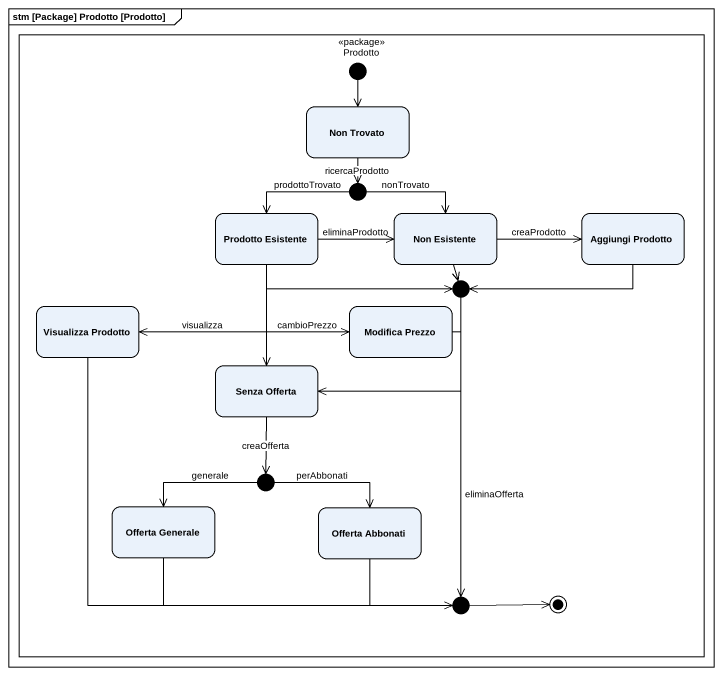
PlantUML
@startuml
mainframe stm [Package] Prodotto [Prodotto]
hide empty description
state Prodotto <<package>> {
  state "Non Trovato" as Non_Trovato
  state junction1 <<choice>>
  state "Prodotto Esistente" as Prodotto_Esistente
  state "Non Esistente" as Non_Esistente
  state "Aggiungi Prodotto" as Aggiungi_Prodotto
  state "Visualizza Prodotto" as Visualizza_Prodotto
  state "Modifica Prezzo" as Modifica_Prezzo
  state junction2 <<choice>>
  state "Senza Offerta" as Senza_Offerta
  state "Offerta Generale" as Offerta_Generale
  state junction3 <<choice>>
  state "Offerta Abbonati" as Offerta_Abbonati
  state junction4 <<choice>>
  [*] --> Non_Trovato
  junction4 -right-> [*]
}
Non_Trovato --> junction1 : ricercaProdotto
junction1 -left-> Prodotto_Esistente : prodottoTrovato
junction1 -right-> Non_Esistente : nonTrovato
Prodotto_Esistente -right-> Non_Esistente : eliminaProdotto
Prodotto_Esistente -left-> Visualizza_Prodotto : visualizza
Prodotto_Esistente --> Modifica_Prezzo : cambioPrezzo
Prodotto_Esistente -right-> junction2
Prodotto_Esistente --> Senza_Offerta
Non_Esistente -right-> Aggiungi_Prodotto : creaProdotto
Non_Esistente --> junction2
Aggiungi_Prodotto -left-> junction2
Visualizza_Prodotto --> junction4
Modifica_Prezzo --> junction4
junction2 --> junction4
Senza_Offerta --> junction3 : creaOfferta
Offerta_Generale -right-> junction4
junction3 -left-> Offerta_Generale : generale
junction3 -right-> Offerta_Abbonati : perAbbonati
Offerta_Abbonati --> junction4
junction4 -up-> Senza_Offerta : eliminaOfferta
@enduml
